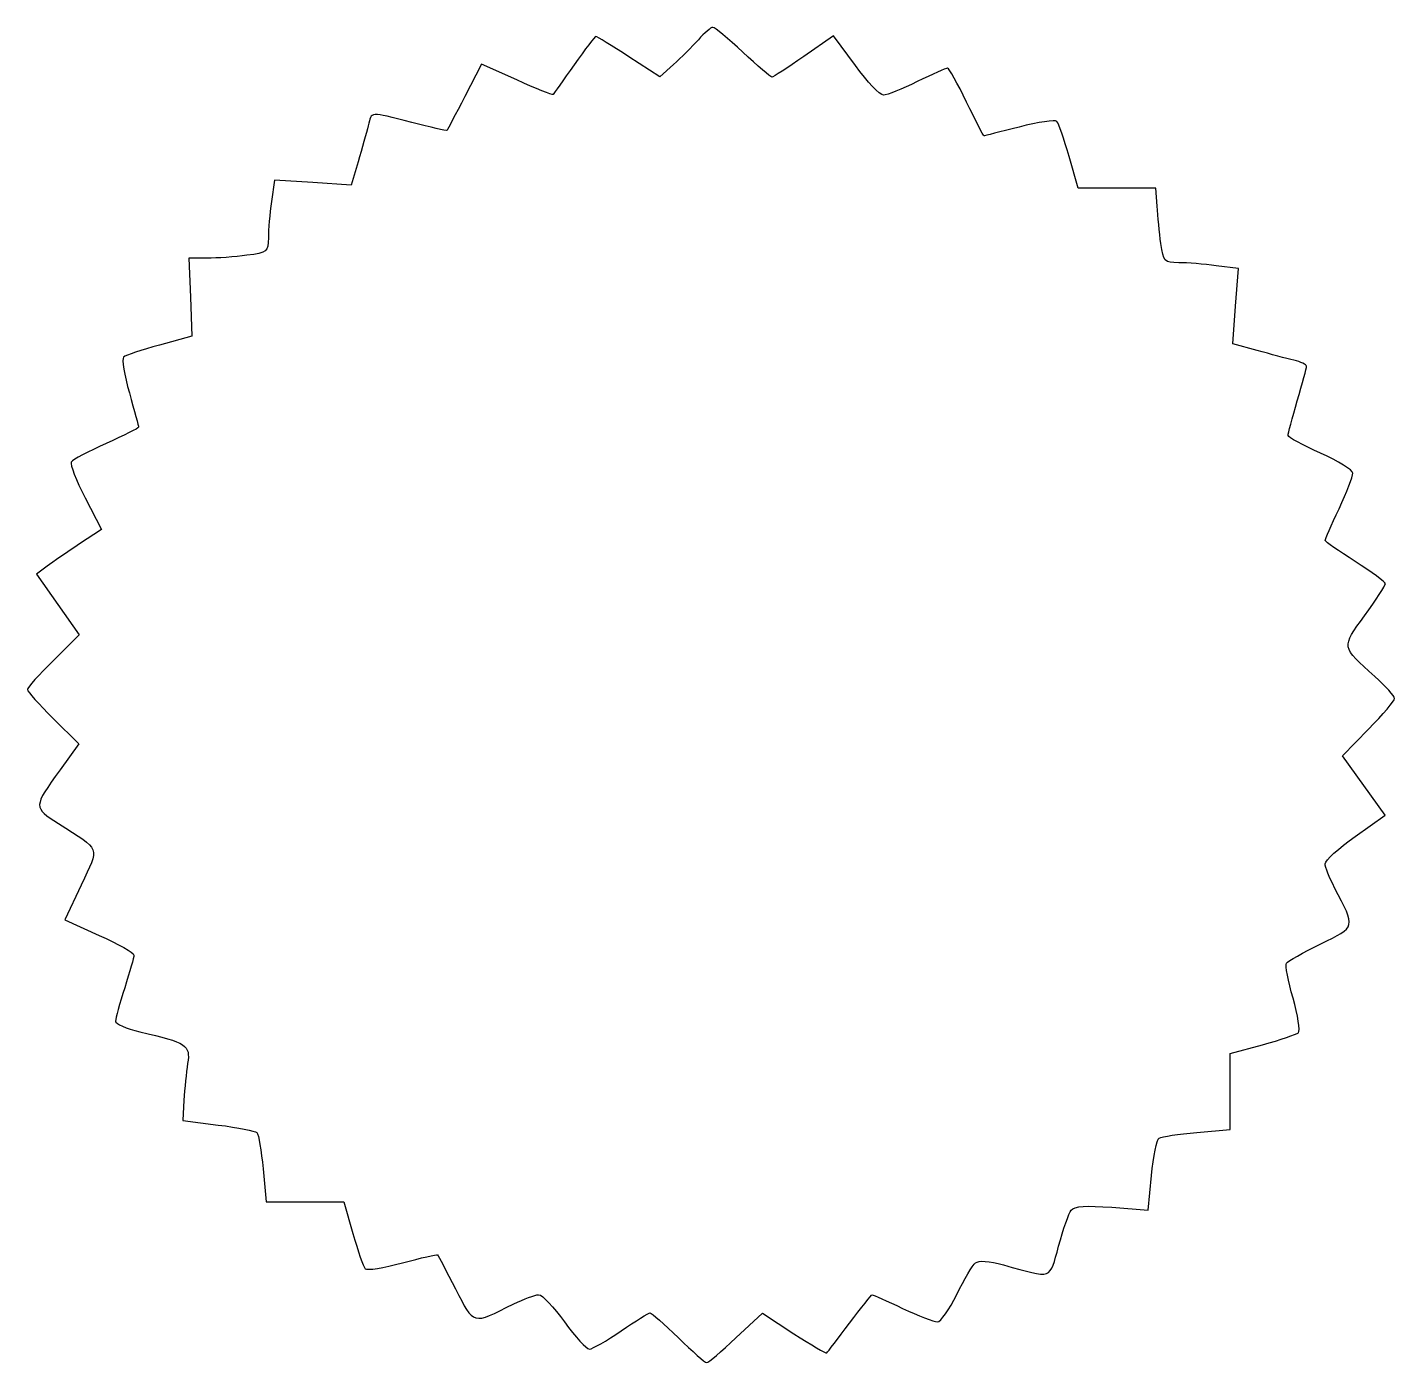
# Model space of a CAD drawing. Header units: centimetres. Extents: x -12.1 to 10.4, y -10.5 to 11.5.
import ezdxf

# ---------------------------------------------------------------- set-up
doc = ezdxf.new("R2010")
doc.units = ezdxf.units.CM
doc.header["$MEASUREMENT"] = 0
doc.layers.add('Layer 1', color=7, linetype='Continuous')

msp = doc.modelspace()

# ---------------------------------------------------------------- linework, layer by layer
at = {"layer": 'Layer 1'}
msp.add_open_spline([(-1.39445, -10.08213), (-1.6275, -9.85636), (-1.83699, -9.67164), (-1.85999, -9.67164), (-1.85999, -9.67164), (-1.883, -9.67164), (-2.09793, -9.80598), (-2.33764, -9.97018), (-2.33764, -9.97018), (-2.57734, -10.13438), (-2.81276, -10.26871), (-2.86079, -10.26871), (-2.86079, -10.26871), (-2.90883, -10.26871), (-3.09288, -10.0672), (-3.26979, -9.82091), (-3.26979, -9.82091), (-3.44671, -9.57462), (-3.63944, -9.37311), (-3.69807, -9.37311), (-3.69807, -9.37311), (-3.75671, -9.37311), (-3.94206, -9.44154), (-4.10996, -9.52519), (-4.10996, -9.52519), (-4.79972, -9.86882), (-4.7605, -9.87893), (-5.06861, -9.27796), (-5.06861, -9.27796), (-5.22067, -8.98138), (-5.35385, -8.72901), (-5.36457, -8.71715), (-5.36457, -8.71715), (-5.37529, -8.70529), (-5.6363, -8.76385), (-5.9446, -8.84728), (-5.9446, -8.84728), (-6.2529, -8.9307), (-6.52917, -8.97399), (-6.55853, -8.94347), (-6.55853, -8.94347), (-6.5879, -8.91295), (-6.67872, -8.65288), (-6.76036, -8.36554), (-6.76036, -8.36554), (-6.76036, -8.36554), (-6.90879, -7.8431), (-6.90879, -7.8431), (-6.90879, -7.8431), (-6.90879, -7.8431), (-7.551, -7.8431), (-7.551, -7.8431), (-7.551, -7.8431), (-7.551, -7.8431), (-8.19321, -7.8431), (-8.19321, -7.8431), (-8.19321, -7.8431), (-8.19321, -7.8431), (-8.24317, -7.29676), (-8.24317, -7.29676), (-8.24317, -7.29676), (-8.27064, -6.99627), (-8.31592, -6.72758), (-8.34378, -6.69968), (-8.34378, -6.69968), (-8.37164, -6.67178), (-8.65805, -6.61537), (-8.98023, -6.57432), (-8.98023, -6.57432), (-8.98023, -6.57432), (-9.56602, -6.49968), (-9.56602, -6.49968), (-9.56602, -6.49968), (-9.56602, -6.49968), (-9.54643, -6.16383), (-9.54643, -6.16383), (-9.54643, -6.16383), (-9.53566, -5.97911), (-9.50835, -5.70698), (-9.48574, -5.5591), (-9.48574, -5.5591), (-9.43948, -5.25645), (-9.49641, -5.21874), (-10.27588, -5.03569), (-10.27588, -5.03569), (-10.49656, -4.98387), (-10.67668, -4.90583), (-10.67614, -4.86228), (-10.67614, -4.86228), (-10.67559, -4.81873), (-10.60681, -4.5702), (-10.52328, -4.30998), (-10.52328, -4.30998), (-10.43975, -4.04977), (-10.37141, -3.80729), (-10.37141, -3.77114), (-10.37141, -3.77114), (-10.37141, -3.735), (-10.62836, -3.58949), (-10.94242, -3.44779), (-10.94242, -3.44779), (-10.94242, -3.44779), (-11.51342, -3.19016), (-11.51342, -3.19016), (-11.51342, -3.19016), (-11.51342, -3.19016), (-11.24271, -2.61799), (-11.24271, -2.61799), (-11.24271, -2.61799), (-10.93598, -1.9697), (-10.90321, -2.05858), (-11.61747, -1.60148), (-11.61747, -1.60148), (-12.03448, -1.33462), (-12.03455, -1.3371), (-11.59064, -0.71911), (-11.59064, -0.71911), (-11.59064, -0.71911), (-11.2825, -0.29014), (-11.2825, -0.29014), (-11.2825, -0.29014), (-11.2825, -0.29014), (-11.70588, 0.12996), (-11.70588, 0.12996), (-11.70588, 0.12996), (-11.93874, 0.36101), (-12.12926, 0.57499), (-12.12926, 0.60547), (-12.12926, 0.60547), (-12.12926, 0.63594), (-11.9364, 0.85119), (-11.7007, 1.08379), (-11.7007, 1.08379), (-11.7007, 1.08379), (-11.27214, 1.5067), (-11.27214, 1.5067), (-11.27214, 1.5067), (-11.27214, 1.5067), (-11.62392, 2.00841), (-11.62392, 2.00841), (-11.62392, 2.00841), (-11.62392, 2.00841), (-11.97571, 2.51011), (-11.97571, 2.51011), (-11.97571, 2.51011), (-11.97571, 2.51011), (-11.80409, 2.63819), (-11.80409, 2.63819), (-11.80409, 2.63819), (-11.7097, 2.70863), (-11.46941, 2.87429), (-11.2701, 3.00632), (-11.2701, 3.00632), (-11.2701, 3.00632), (-10.90773, 3.24637), (-10.90773, 3.24637), (-10.90773, 3.24637), (-10.90773, 3.24637), (-11.17712, 3.76876), (-11.17712, 3.76876), (-11.17712, 3.76876), (-11.32529, 4.05608), (-11.42766, 4.32094), (-11.40462, 4.35734), (-11.40462, 4.35734), (-11.38158, 4.39375), (-11.12248, 4.53167), (-10.82885, 4.66384), (-10.82885, 4.66384), (-10.53522, 4.796), (-10.29498, 4.91639), (-10.29498, 4.93135), (-10.29498, 4.93135), (-10.29498, 4.94632), (-10.36354, 5.20017), (-10.44734, 5.49547), (-10.44734, 5.49547), (-10.53114, 5.79077), (-10.57413, 6.05702), (-10.54288, 6.08715), (-10.54288, 6.08715), (-10.51162, 6.11727), (-10.2453, 6.20673), (-9.95106, 6.28596), (-9.95106, 6.28596), (-9.95106, 6.28596), (-9.41606, 6.43001), (-9.41606, 6.43001), (-9.41606, 6.43001), (-9.41606, 6.43001), (-9.44062, 7.07408), (-9.44062, 7.07408), (-9.44062, 7.07408), (-9.44062, 7.07408), (-9.46518, 7.71815), (-9.46518, 7.71815), (-9.46518, 7.71815), (-9.46518, 7.71815), (-9.16468, 7.71815), (-9.16468, 7.71815), (-9.16468, 7.71815), (-8.99941, 7.71815), (-8.70462, 7.7395), (-8.50959, 7.76561), (-8.50959, 7.76561), (-8.17111, 7.81091), (-8.155, 7.82401), (-8.155, 8.05373), (-8.155, 8.05373), (-8.155, 8.18609), (-8.13248, 8.45483), (-8.10495, 8.65093), (-8.10495, 8.65093), (-8.10495, 8.65093), (-8.05491, 9.00747), (-8.05491, 9.00747), (-8.05491, 9.00747), (-8.05491, 9.00747), (-7.42135, 8.96381), (-7.42135, 8.96381), (-7.42135, 8.96381), (-7.42135, 8.96381), (-6.7878, 8.92015), (-6.7878, 8.92015), (-6.7878, 8.92015), (-6.7878, 8.92015), (-6.67375, 9.30805), (-6.67375, 9.30805), (-6.67375, 9.30805), (-6.61103, 9.5214), (-6.5366, 9.78831), (-6.50836, 9.9012), (-6.50836, 9.9012), (-6.44767, 10.14375), (-6.50063, 10.13973), (-5.79185, 9.95566), (-5.79185, 9.95566), (-5.47995, 9.87466), (-5.21744, 9.81668), (-5.20849, 9.82681), (-5.20849, 9.82681), (-5.19954, 9.83694), (-5.06838, 10.08679), (-4.91702, 10.38203), (-4.91702, 10.38203), (-4.91702, 10.38203), (-4.64181, 10.91884), (-4.64181, 10.91884), (-4.64181, 10.91884), (-4.64181, 10.91884), (-4.06022, 10.65643), (-4.06022, 10.65643), (-4.06022, 10.65643), (-3.74034, 10.51211), (-3.47058, 10.40489), (-3.46073, 10.41816), (-3.46073, 10.41816), (-3.45089, 10.43144), (-3.29435, 10.65221), (-3.11286, 10.90876), (-3.11286, 10.90876), (-2.93138, 11.16532), (-2.76959, 11.37523), (-2.75334, 11.37523), (-2.75334, 11.37523), (-2.7371, 11.37523), (-2.49399, 11.22468), (-2.21311, 11.04067), (-2.21311, 11.04067), (-2.21311, 11.04067), (-1.70242, 10.70611), (-1.70242, 10.70611), (-1.70242, 10.70611), (-1.70242, 10.70611), (-1.47563, 10.91006), (-1.47563, 10.91006), (-1.47563, 10.91006), (-1.35089, 11.02223), (-1.16601, 11.20637), (-1.06479, 11.31925), (-1.06479, 11.31925), (-0.96356, 11.43213), (-0.85635, 11.52449), (-0.82653, 11.52449), (-0.82653, 11.52449), (-0.79672, 11.52449), (-0.57388, 11.33977), (-0.33133, 11.11401), (-0.33133, 11.11401), (-0.08879, 10.88824), (0.12694, 10.70352), (0.14807, 10.70352), (0.14807, 10.70352), (0.1692, 10.70352), (0.40629, 10.85669), (0.67494, 11.04389), (0.67494, 11.04389), (0.67494, 11.04389), (1.1634, 11.38427), (1.1634, 11.38427), (1.1634, 11.38427), (1.1634, 11.38427), (1.52411, 10.89462), (1.52411, 10.89462), (1.52411, 10.89462), (1.7225, 10.62532), (1.93114, 10.40498), (1.98777, 10.40498), (1.98777, 10.40498), (2.04439, 10.40498), (2.29512, 10.50574), (2.54493, 10.62888), (2.54493, 10.62888), (2.79475, 10.75203), (3.01901, 10.85279), (3.0433, 10.85279), (3.0433, 10.85279), (3.06759, 10.85279), (3.20996, 10.6009), (3.35968, 10.29303), (3.35968, 10.29303), (3.5094, 9.98516), (3.63668, 9.73385), (3.64252, 9.73455), (3.64252, 9.73455), (3.64836, 9.73525), (3.91068, 9.80114), (4.22547, 9.88095), (4.22547, 9.88095), (4.54024, 9.96077), (4.82072, 10.00218), (4.84874, 9.97297), (4.84874, 9.97297), (4.87676, 9.94376), (4.96642, 9.68476), (5.04798, 9.39742), (5.04798, 9.39742), (5.04798, 9.39742), (5.19627, 8.87498), (5.19627, 8.87498), (5.19627, 8.87498), (5.19627, 8.87498), (5.83862, 8.87498), (5.83862, 8.87498), (5.83862, 8.87498), (5.83862, 8.87498), (6.48098, 8.87498), (6.48098, 8.87498), (6.48098, 8.87498), (6.48098, 8.87498), (6.50011, 8.57644), (6.50011, 8.57644), (6.50011, 8.57644), (6.51063, 8.41224), (6.53853, 8.13516), (6.56212, 7.96071), (6.56212, 7.96071), (6.60275, 7.66009), (6.61817, 7.64351), (6.85714, 7.64351), (6.85714, 7.64351), (6.99581, 7.64351), (7.27358, 7.62152), (7.47439, 7.59464), (7.47439, 7.59464), (7.47439, 7.59464), (7.8395, 7.54577), (7.8395, 7.54577), (7.8395, 7.54577), (7.8395, 7.54577), (7.79479, 6.92709), (7.79479, 6.92709), (7.79479, 6.92709), (7.79479, 6.92709), (7.75008, 6.3084), (7.75008, 6.3084), (7.75008, 6.3084), (7.75008, 6.3084), (8.14731, 6.19703), (8.14731, 6.19703), (8.14731, 6.19703), (8.36578, 6.13578), (8.63912, 6.0631), (8.75471, 6.03552), (8.75471, 6.03552), (8.87031, 6.00794), (8.96489, 5.96372), (8.96489, 5.93725), (8.96489, 5.93725), (8.96489, 5.91079), (8.89611, 5.65425), (8.81204, 5.36717), (8.81204, 5.36717), (8.72796, 5.08009), (8.65918, 4.82254), (8.65918, 4.79484), (8.65918, 4.79484), (8.65918, 4.76715), (8.89993, 4.63612), (9.19418, 4.50368), (9.19418, 4.50368), (9.48842, 4.37123), (9.72917, 4.22211), (9.72917, 4.17229), (9.72917, 4.17229), (9.72917, 4.12247), (9.62599, 3.8595), (9.49989, 3.58791), (9.49989, 3.58791), (9.37378, 3.31631), (9.2706, 3.08051), (9.2706, 3.06391), (9.2706, 3.06391), (9.2706, 3.0473), (9.49416, 2.89149), (9.76739, 2.71765), (9.76739, 2.71765), (10.04062, 2.54381), (10.26417, 2.3785), (10.26417, 2.35029), (10.26417, 2.35029), (10.26417, 2.32207), (10.11002, 2.08523), (9.92163, 1.82397), (9.92163, 1.82397), (9.53735, 1.29104), (9.53169, 1.32442), (10.09162, 0.8197), (10.09162, 0.8197), (10.2706, 0.65838), (10.41702, 0.49635), (10.41702, 0.45964), (10.41702, 0.45964), (10.41702, 0.42294), (10.22411, 0.19541), (9.98834, -0.04598), (9.98834, -0.04598), (9.98834, -0.04598), (9.55965, -0.48486), (9.55965, -0.48486), (9.55965, -0.48486), (9.55965, -0.48486), (9.91107, -0.97577), (9.91107, -0.97577), (9.91107, -0.97577), (9.91107, -0.97577), (10.26249, -1.46668), (10.26249, -1.46668), (10.26249, -1.46668), (10.26249, -1.46668), (9.76655, -1.81791), (9.76655, -1.81791), (9.76655, -1.81791), (9.49377, -2.01109), (9.2706, -2.21286), (9.2706, -2.26629), (9.2706, -2.26629), (9.2706, -2.31971), (9.34068, -2.49758), (9.42634, -2.66153), (9.42634, -2.66153), (9.77696, -3.33267), (9.78547, -3.29817), (9.19797, -3.58708), (9.19797, -3.58708), (8.90788, -3.72974), (8.65336, -3.87362), (8.63234, -3.90683), (8.63234, -3.90683), (8.61132, -3.94004), (8.66013, -4.19969), (8.74082, -4.48383), (8.74082, -4.48383), (8.82151, -4.76797), (8.86194, -5.02393), (8.83067, -5.05262), (8.83067, -5.05262), (8.7994, -5.08131), (8.53307, -5.17004), (8.23883, -5.24981), (8.23883, -5.24981), (8.23883, -5.24981), (7.70383, -5.39483), (7.70383, -5.39483), (7.70383, -5.39483), (7.70383, -5.39483), (7.70383, -6.02189), (7.70383, -6.02189), (7.70383, -6.02189), (7.70383, -6.02189), (7.70383, -6.64895), (7.70383, -6.64895), (7.70383, -6.64895), (7.70383, -6.64895), (7.15596, -6.69676), (7.15596, -6.69676), (7.15596, -6.69676), (6.85464, -6.72305), (6.57499, -6.76455), (6.53451, -6.78897), (6.53451, -6.78897), (6.49404, -6.8134), (6.43625, -7.09048), (6.4061, -7.40471), (6.4061, -7.40471), (6.4061, -7.40471), (6.35128, -7.97604), (6.35128, -7.97604), (6.35128, -7.97604), (6.35128, -7.97604), (5.75431, -7.93109), (5.75431, -7.93109), (5.75431, -7.93109), (5.32988, -7.89913), (5.1364, -7.91227), (5.08486, -7.97657), (5.08486, -7.97657), (5.045, -8.02631), (4.95095, -8.29313), (4.87588, -8.56951), (4.87588, -8.56951), (4.72281, -9.13294), (4.79241, -9.10914), (3.966, -8.88077), (3.966, -8.88077), (3.72754, -8.81487), (3.5594, -8.80275), (3.5042, -8.84749), (3.5042, -8.84749), (3.45646, -8.88618), (3.31795, -9.12103), (3.1964, -9.36937), (3.1964, -9.36937), (3.07484, -9.61772), (2.93068, -9.82091), (2.87602, -9.82091), (2.87602, -9.82091), (2.82137, -9.82091), (2.56365, -9.72015), (2.30332, -9.59701), (2.30332, -9.59701), (2.04299, -9.47386), (1.81882, -9.37311), (1.80516, -9.37311), (1.80516, -9.37311), (1.79151, -9.37311), (1.62239, -9.58301), (1.42935, -9.83957), (1.42935, -9.83957), (1.2363, -10.09612), (1.06741, -10.3171), (1.05402, -10.33063), (1.05402, -10.33063), (1.04064, -10.34415), (0.79652, -10.20247), (0.51153, -10.01578), (0.51153, -10.01578), (0.51153, -10.01578), (-0.00662, -9.67633), (-0.00662, -9.67633), (-0.00662, -9.67633), (-0.00662, -9.67633), (-0.4448, -10.08447), (-0.4448, -10.08447), (-0.4448, -10.08447), (-0.6858, -10.30895), (-0.90272, -10.49262), (-0.92685, -10.49262), (-0.92685, -10.49262), (-0.95098, -10.49262), (-1.1614, -10.3079), (-1.39445, -10.08213)], degree=3, knots=[0, 0, 0, 0, 0.00694444, 0.00694444, 0.00694444, 0.00694444, 0.01388889, 0.01388889, 0.01388889, 0.01388889, 0.02083333, 0.02083333, 0.02083333, 0.02083333, 0.02777778, 0.02777778, 0.02777778, 0.02777778, 0.03472222, 0.03472222, 0.03472222, 0.03472222, 0.04166667, 0.04166667, 0.04166667, 0.04166667, 0.04861111, 0.04861111, 0.04861111, 0.04861111, 0.05555556, 0.05555556, 0.05555556, 0.05555556, 0.0625, 0.0625, 0.0625, 0.0625, 0.06944444, 0.06944444, 0.06944444, 0.06944444, 0.07638889, 0.07638889, 0.07638889, 0.07638889, 0.08333333, 0.08333333, 0.08333333, 0.08333333, 0.09027778, 0.09027778, 0.09027778, 0.09027778, 0.09722222, 0.09722222, 0.09722222, 0.09722222, 0.10416667, 0.10416667, 0.10416667, 0.10416667, 0.11111111, 0.11111111, 0.11111111, 0.11111111, 0.11805556, 0.11805556, 0.11805556, 0.11805556, 0.125, 0.125, 0.125, 0.125, 0.13194444, 0.13194444, 0.13194444, 0.13194444, 0.13888889, 0.13888889, 0.13888889, 0.13888889, 0.14583333, 0.14583333, 0.14583333, 0.14583333, 0.15277778, 0.15277778, 0.15277778, 0.15277778, 0.15972222, 0.15972222, 0.15972222, 0.15972222, 0.16666667, 0.16666667, 0.16666667, 0.16666667, 0.17361111, 0.17361111, 0.17361111, 0.17361111, 0.18055556, 0.18055556, 0.18055556, 0.18055556, 0.1875, 0.1875, 0.1875, 0.1875, 0.19444444, 0.19444444, 0.19444444, 0.19444444, 0.20138889, 0.20138889, 0.20138889, 0.20138889, 0.20833333, 0.20833333, 0.20833333, 0.20833333, 0.21527778, 0.21527778, 0.21527778, 0.21527778, 0.22222222, 0.22222222, 0.22222222, 0.22222222, 0.22916667, 0.22916667, 0.22916667, 0.22916667, 0.23611111, 0.23611111, 0.23611111, 0.23611111, 0.24305556, 0.24305556, 0.24305556, 0.24305556, 0.25, 0.25, 0.25, 0.25, 0.25694444, 0.25694444, 0.25694444, 0.25694444, 0.26388889, 0.26388889, 0.26388889, 0.26388889, 0.27083333, 0.27083333, 0.27083333, 0.27083333, 0.27777778, 0.27777778, 0.27777778, 0.27777778, 0.28472222, 0.28472222, 0.28472222, 0.28472222, 0.29166667, 0.29166667, 0.29166667, 0.29166667, 0.29861111, 0.29861111, 0.29861111, 0.29861111, 0.30555556, 0.30555556, 0.30555556, 0.30555556, 0.3125, 0.3125, 0.3125, 0.3125, 0.31944444, 0.31944444, 0.31944444, 0.31944444, 0.32638889, 0.32638889, 0.32638889, 0.32638889, 0.33333333, 0.33333333, 0.33333333, 0.33333333, 0.34027778, 0.34027778, 0.34027778, 0.34027778, 0.34722222, 0.34722222, 0.34722222, 0.34722222, 0.35416667, 0.35416667, 0.35416667, 0.35416667, 0.36111111, 0.36111111, 0.36111111, 0.36111111, 0.36805556, 0.36805556, 0.36805556, 0.36805556, 0.375, 0.375, 0.375, 0.375, 0.38194444, 0.38194444, 0.38194444, 0.38194444, 0.38888889, 0.38888889, 0.38888889, 0.38888889, 0.39583333, 0.39583333, 0.39583333, 0.39583333, 0.40277778, 0.40277778, 0.40277778, 0.40277778, 0.40972222, 0.40972222, 0.40972222, 0.40972222, 0.41666667, 0.41666667, 0.41666667, 0.41666667, 0.42361111, 0.42361111, 0.42361111, 0.42361111, 0.43055556, 0.43055556, 0.43055556, 0.43055556, 0.4375, 0.4375, 0.4375, 0.4375, 0.44444444, 0.44444444, 0.44444444, 0.44444444, 0.45138889, 0.45138889, 0.45138889, 0.45138889, 0.45833333, 0.45833333, 0.45833333, 0.45833333, 0.46527778, 0.46527778, 0.46527778, 0.46527778, 0.47222222, 0.47222222, 0.47222222, 0.47222222, 0.47916667, 0.47916667, 0.47916667, 0.47916667, 0.48611111, 0.48611111, 0.48611111, 0.48611111, 0.49305556, 0.49305556, 0.49305556, 0.49305556, 0.5, 0.5, 0.5, 0.5, 0.50694444, 0.50694444, 0.50694444, 0.50694444, 0.51388889, 0.51388889, 0.51388889, 0.51388889, 0.52083333, 0.52083333, 0.52083333, 0.52083333, 0.52777778, 0.52777778, 0.52777778, 0.52777778, 0.53472222, 0.53472222, 0.53472222, 0.53472222, 0.54166667, 0.54166667, 0.54166667, 0.54166667, 0.54861111, 0.54861111, 0.54861111, 0.54861111, 0.55555556, 0.55555556, 0.55555556, 0.55555556, 0.5625, 0.5625, 0.5625, 0.5625, 0.56944444, 0.56944444, 0.56944444, 0.56944444, 0.57638889, 0.57638889, 0.57638889, 0.57638889, 0.58333333, 0.58333333, 0.58333333, 0.58333333, 0.59027778, 0.59027778, 0.59027778, 0.59027778, 0.59722222, 0.59722222, 0.59722222, 0.59722222, 0.60416667, 0.60416667, 0.60416667, 0.60416667, 0.61111111, 0.61111111, 0.61111111, 0.61111111, 0.61805556, 0.61805556, 0.61805556, 0.61805556, 0.625, 0.625, 0.625, 0.625, 0.63194444, 0.63194444, 0.63194444, 0.63194444, 0.63888889, 0.63888889, 0.63888889, 0.63888889, 0.64583333, 0.64583333, 0.64583333, 0.64583333, 0.65277778, 0.65277778, 0.65277778, 0.65277778, 0.65972222, 0.65972222, 0.65972222, 0.65972222, 0.66666667, 0.66666667, 0.66666667, 0.66666667, 0.67361111, 0.67361111, 0.67361111, 0.67361111, 0.68055556, 0.68055556, 0.68055556, 0.68055556, 0.6875, 0.6875, 0.6875, 0.6875, 0.69444444, 0.69444444, 0.69444444, 0.69444444, 0.70138889, 0.70138889, 0.70138889, 0.70138889, 0.70833333, 0.70833333, 0.70833333, 0.70833333, 0.71527778, 0.71527778, 0.71527778, 0.71527778, 0.72222222, 0.72222222, 0.72222222, 0.72222222, 0.72916667, 0.72916667, 0.72916667, 0.72916667, 0.73611111, 0.73611111, 0.73611111, 0.73611111, 0.74305556, 0.74305556, 0.74305556, 0.74305556, 0.75, 0.75, 0.75, 0.75, 0.75694444, 0.75694444, 0.75694444, 0.75694444, 0.76388889, 0.76388889, 0.76388889, 0.76388889, 0.77083333, 0.77083333, 0.77083333, 0.77083333, 0.77777778, 0.77777778, 0.77777778, 0.77777778, 0.78472222, 0.78472222, 0.78472222, 0.78472222, 0.79166667, 0.79166667, 0.79166667, 0.79166667, 0.79861111, 0.79861111, 0.79861111, 0.79861111, 0.80555556, 0.80555556, 0.80555556, 0.80555556, 0.8125, 0.8125, 0.8125, 0.8125, 0.81944444, 0.81944444, 0.81944444, 0.81944444, 0.82638889, 0.82638889, 0.82638889, 0.82638889, 0.83333333, 0.83333333, 0.83333333, 0.83333333, 0.84027778, 0.84027778, 0.84027778, 0.84027778, 0.84722222, 0.84722222, 0.84722222, 0.84722222, 0.85416667, 0.85416667, 0.85416667, 0.85416667, 0.86111111, 0.86111111, 0.86111111, 0.86111111, 0.86805556, 0.86805556, 0.86805556, 0.86805556, 0.875, 0.875, 0.875, 0.875, 0.88194444, 0.88194444, 0.88194444, 0.88194444, 0.88888889, 0.88888889, 0.88888889, 0.88888889, 0.89583333, 0.89583333, 0.89583333, 0.89583333, 0.90277778, 0.90277778, 0.90277778, 0.90277778, 0.90972222, 0.90972222, 0.90972222, 0.90972222, 0.91666667, 0.91666667, 0.91666667, 0.91666667, 0.92361111, 0.92361111, 0.92361111, 0.92361111, 0.93055556, 0.93055556, 0.93055556, 0.93055556, 0.9375, 0.9375, 0.9375, 0.9375, 0.94444444, 0.94444444, 0.94444444, 0.94444444, 0.95138889, 0.95138889, 0.95138889, 0.95138889, 0.95833333, 0.95833333, 0.95833333, 0.95833333, 0.96527778, 0.96527778, 0.96527778, 0.96527778, 0.97222222, 0.97222222, 0.97222222, 0.97222222, 0.97916667, 0.97916667, 0.97916667, 0.97916667, 0.98611111, 0.98611111, 0.98611111, 0.98611111, 1, 1, 1, 1], dxfattribs=at)

doc.saveas('drawing.dxf')
